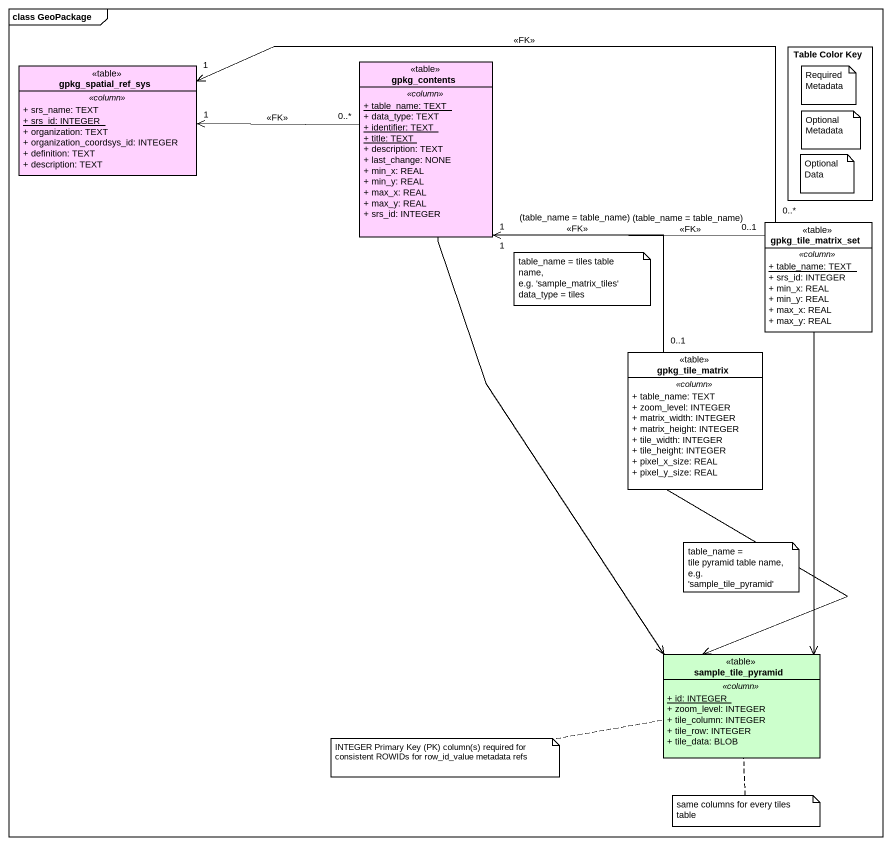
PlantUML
@startuml
mainframe class GeoPackage
allowmixing
hide circle
hide empty members
skinparam classAttributeIconSize 0
rectangle "Table Color Key" as Table_Color_Key
class gpkg_spatial_ref_sys <<table>> #FFD2FF {
  .. <<column>> ..
  + srs_name: TEXT
  {static} + srs_id: INTEGER
  + organization: TEXT
  + organization_coordsys_id: INTEGER
  + definition: TEXT
  + description: TEXT
}
class gpkg_contents <<table>> #FFD2FF {
  .. <<column>> ..
  {static} + table_name: TEXT
  + data_type: TEXT
  {static} + identifier: TEXT
  {static} + title: TEXT
  + description: TEXT
  + last_change: NONE
  + min_x: REAL
  + min_y: REAL
  + max_x: REAL
  + max_y: REAL
  + srs_id: INTEGER
}
class gpkg_tile_matrix_set <<table>> {
  .. <<column>> ..
  {static} + table_name: TEXT
  + srs_id: INTEGER
  + min_x: REAL
  + min_y: REAL
  + max_x: REAL
  + max_y: REAL
}
class gpkg_tile_matrix <<table>> {
  .. <<column>> ..
  + table_name: TEXT
  + zoom_level: INTEGER
  + matrix_width: INTEGER
  + matrix_height: INTEGER
  + tile_width: INTEGER
  + tile_height: INTEGER
  + pixel_x_size: REAL
  + pixel_y_size: REAL
}
class sample_tile_pyramid <<table>> #CCFFCC {
  .. <<column>> ..
  {static} + id: INTEGER
  + zoom_level: INTEGER
  + tile_column: INTEGER
  + tile_row: INTEGER
  + tile_data: BLOB
}
gpkg_contents "0..*" -left-> "1" gpkg_spatial_ref_sys : <<FK>>
gpkg_contents --> sample_tile_pyramid
gpkg_tile_matrix_set "0..*" -left-> "1" gpkg_spatial_ref_sys : <<FK>>
gpkg_tile_matrix_set "0..1" -left-> "1" gpkg_contents : (table_name = table_name)\n<<FK>>
gpkg_tile_matrix_set --> sample_tile_pyramid
gpkg_tile_matrix "0..1" -up-> "1" gpkg_contents : (table_name = table_name)\n<<FK>>
sample_tile_pyramid <-up- gpkg_tile_matrix
note as N1
  Required
  Metadata
end note
note as N2
  Optional
  Metadata
end note
note as N3
  Optional
  Data
end note
note as N4
  table_name = tiles table name,
  e.g. 'sample_matrix_tiles'
  data_type = tiles
end note
note as N5
  table_name =
  tile pyramid table name,
  e.g. 'sample_tile_pyramid'
end note
note left of sample_tile_pyramid
  INTEGER Primary Key (PK) column(s) required for
  consistent ROWIDs for row_id_value metadata refs
end note
note bottom of sample_tile_pyramid : same columns for every tiles table
@enduml
